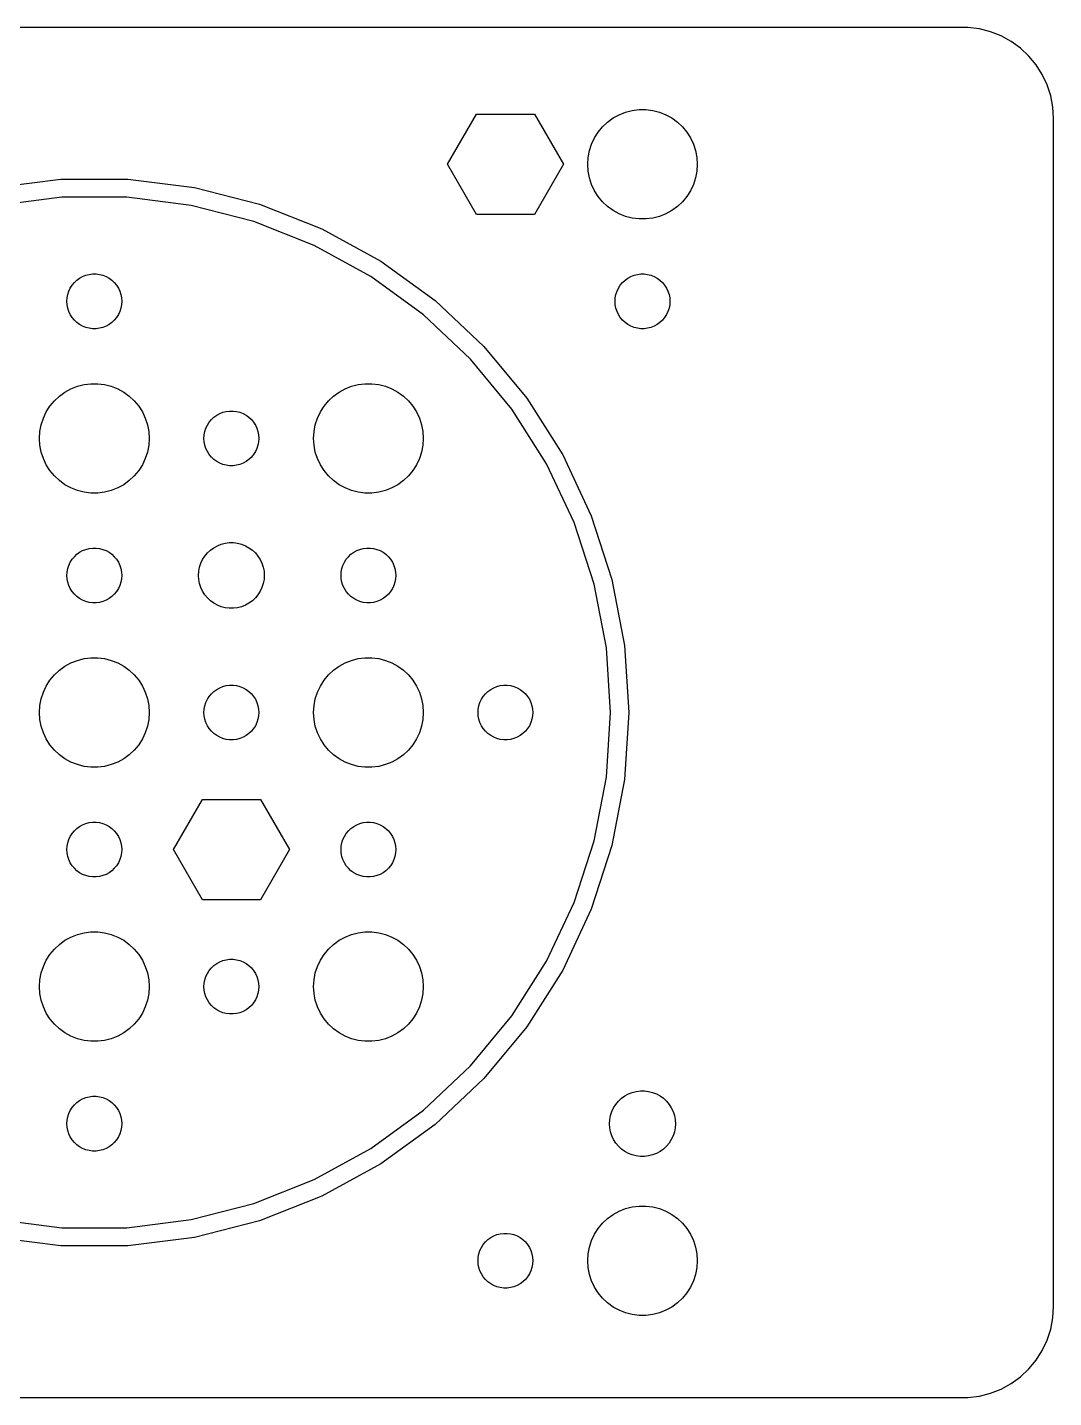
# Model space of a CAD drawing. Header units: metres. Extents: x -52 to 172, y 131 to 289.
# Drawn here: x -3.7 to 52.5, y 214.5 to 289.5 of the extents above; entities that cross this region are included whole.
import ezdxf

# ---------------------------------------------------------------- set-up
doc = ezdxf.new("R2010")
doc.units = ezdxf.units.M

msp = doc.modelspace()

# ---------------------------------------------------------------- linework, layer by layer
for p, q in [((47.8139, 289.49), (-47.8139, 289.49)), ((48.4369, 289.411), (47.8139, 289.49)), ((49.0451, 289.255), (48.4369, 289.411)), ((49.6289, 289.024), (49.0451, 289.255)), ((50.1791, 288.722), (49.6289, 289.024)), ((50.6871, 288.353), (50.1791, 288.722)), ((51.1448, 287.923), (50.6871, 288.353)), ((51.5451, 287.439), (51.1448, 287.923)), ((51.8815, 286.909), (51.5451, 287.439)), ((52.1489, 286.341), (51.8815, 286.909)), ((52.3429, 285.743), (52.1489, 286.341)), ((52.4606, 285.127), (52.3429, 285.743)), ((29.0729, 284.853), (29.4379, 284.947)), ((29.4379, 284.947), (29.8116, 284.994)), ((29.8116, 284.994), (30.1884, 284.994)), ((30.1884, 284.994), (30.5621, 284.947)), ((30.5621, 284.947), (30.927, 284.853)), ((52.5, 284.5), (52.4606, 285.127)), ((19.3265, 282), (20.9133, 284.748)), ((20.9133, 284.748), (24.0867, 284.748)), ((24.0867, 284.748), (25.6735, 282)), ((27.8131, 284.054), (28.0877, 284.312)), ((28.0877, 284.312), (28.3925, 284.533)), ((28.3925, 284.533), (28.7227, 284.714)), ((28.7227, 284.714), (29.0729, 284.853)), ((30.927, 284.853), (31.2773, 284.714)), ((31.2773, 284.714), (31.6075, 284.533)), ((31.6075, 284.533), (31.9123, 284.312)), ((31.9123, 284.312), (32.1869, 284.054)), ((52.5, 219.5), (52.5, 284.5)), ((27.2107, 283.104), (27.3711, 283.445)), ((27.3711, 283.445), (27.5729, 283.763)), ((27.5729, 283.763), (27.8131, 284.054)), ((32.1869, 284.054), (32.427, 283.763)), ((32.427, 283.763), (32.6289, 283.445)), ((32.6289, 283.445), (32.7893, 283.104)), ((27.0237, 282.376), (27.0942, 282.746)), ((27.0942, 282.746), (27.2107, 283.104)), ((32.7893, 283.104), (32.9057, 282.746)), ((32.9057, 282.746), (32.9763, 282.376)), ((20.9133, 279.252), (19.3265, 282)), ((25.6735, 282), (24.0867, 279.252)), ((27, 282), (27.0237, 282.376)), ((27.0237, 281.624), (27, 282)), ((32.9763, 282.376), (33, 282)), ((33, 282), (32.9763, 281.624)), ((-5.4809, 280.732), (-1.83661, 281.192)), ((-1.83661, 281.192), (1.83661, 281.192)), ((1.83661, 281.192), (5.4809, 280.732)), ((27.0942, 281.254), (27.0237, 281.624)), ((27.2107, 280.896), (27.0942, 281.254)), ((32.9057, 281.254), (32.7893, 280.896)), ((32.9763, 281.624), (32.9057, 281.254)), ((5.4809, 280.732), (9.03874, 279.818)), ((27.3711, 280.555), (27.2107, 280.896)), ((27.5729, 280.237), (27.3711, 280.555)), ((32.6289, 280.555), (32.427, 280.237)), ((32.7893, 280.896), (32.6289, 280.555)), ((-1.77382, 280.194), (-5.29352, 279.75)), ((1.77382, 280.194), (-1.77382, 280.194)), ((5.29352, 279.75), (1.77382, 280.194)), ((8.72972, 278.867), (5.29352, 279.75)), ((9.03874, 279.818), (12.454, 278.466)), ((27.8131, 279.946), (27.5729, 280.237)), ((28.0877, 279.688), (27.8131, 279.946)), ((28.3925, 279.467), (28.0877, 279.688)), ((31.9123, 279.688), (31.6075, 279.467)), ((32.1869, 279.946), (31.9123, 279.688)), ((32.427, 280.237), (32.1869, 279.946)), ((24.0867, 279.252), (20.9133, 279.252)), ((28.7227, 279.286), (28.3925, 279.467)), ((29.0729, 279.147), (28.7227, 279.286)), ((29.4379, 279.053), (29.0729, 279.147)), ((29.8116, 279.006), (29.4379, 279.053)), ((30.1884, 279.006), (29.8116, 279.006)), ((30.5621, 279.053), (30.1884, 279.006)), ((30.927, 279.147), (30.5621, 279.053)), ((31.2773, 279.286), (30.927, 279.147)), ((31.6075, 279.467), (31.2773, 279.286)), ((12.0283, 277.561), (8.72972, 278.867)), ((12.454, 278.466), (15.6729, 276.697)), ((15.1371, 275.852), (12.0283, 277.561)), ((15.6729, 276.697), (18.6446, 274.538)), ((-0.63866, 275.857), (-0.46352, 275.927)), ((-0.46352, 275.927), (-0.28107, 275.973)), ((-0.28107, 275.973), (-0.09418, 275.997)), ((-0.09418, 275.997), (0.09418, 275.997)), ((0.09418, 275.997), (0.28107, 275.973)), ((0.28107, 275.973), (0.46352, 275.927)), ((0.46352, 275.927), (0.63866, 275.857)), ((29.3613, 275.857), (29.5365, 275.927)), ((29.5365, 275.927), (29.7189, 275.973)), ((29.7189, 275.973), (29.9058, 275.997)), ((29.9058, 275.997), (30.0942, 275.997)), ((30.0942, 275.997), (30.2811, 275.973)), ((30.2811, 275.973), (30.4635, 275.927)), ((30.4635, 275.927), (30.6387, 275.857)), ((-1.39465, 275.052), (-1.31445, 275.223)), ((-1.31445, 275.223), (-1.21352, 275.382)), ((-1.21352, 275.382), (-1.09344, 275.527)), ((-1.09344, 275.527), (-0.95613, 275.656)), ((-0.95613, 275.656), (-0.80373, 275.766)), ((-0.80373, 275.766), (-0.63866, 275.857)), ((0.63866, 275.857), (0.80373, 275.766)), ((0.80373, 275.766), (0.95613, 275.656)), ((0.95613, 275.656), (1.09344, 275.527)), ((1.09344, 275.527), (1.21352, 275.382)), ((1.21352, 275.382), (1.31445, 275.223)), ((1.31445, 275.223), (1.39465, 275.052)), ((18.0072, 273.767), (15.1371, 275.852)), ((28.6053, 275.052), (28.6855, 275.223)), ((28.6855, 275.223), (28.7865, 275.382)), ((28.7865, 275.382), (28.9065, 275.527)), ((28.9065, 275.527), (29.0439, 275.656)), ((29.0439, 275.656), (29.1963, 275.766)), ((29.1963, 275.766), (29.3613, 275.857)), ((30.6387, 275.857), (30.8037, 275.766)), ((30.8037, 275.766), (30.9561, 275.656)), ((30.9561, 275.656), (31.0934, 275.527)), ((31.0934, 275.527), (31.2135, 275.382)), ((31.2135, 275.382), (31.3145, 275.223)), ((31.3145, 275.223), (31.3947, 275.052)), ((-1.5, 274.5), (-1.48816, 274.688)), ((-1.48816, 274.312), (-1.5, 274.5)), ((-1.48816, 274.688), (-1.45287, 274.873)), ((-1.45287, 274.873), (-1.39465, 275.052)), ((1.39465, 275.052), (1.45287, 274.873)), ((1.45287, 274.873), (1.48816, 274.688)), ((1.48816, 274.688), (1.5, 274.5)), ((1.5, 274.5), (1.48816, 274.312)), ((18.6446, 274.538), (21.3223, 272.023)), ((28.5, 274.5), (28.5118, 274.688)), ((28.5118, 274.312), (28.5, 274.5)), ((28.5118, 274.688), (28.5471, 274.873)), ((28.5471, 274.873), (28.6053, 275.052)), ((31.3947, 275.052), (31.4529, 274.873)), ((31.4529, 274.873), (31.4882, 274.688)), ((31.4882, 274.688), (31.5, 274.5)), ((31.5, 274.5), (31.4882, 274.312)), ((-1.45287, 274.127), (-1.48816, 274.312)), ((-1.39465, 273.948), (-1.45287, 274.127)), ((-1.31445, 273.777), (-1.39465, 273.948)), ((-1.21352, 273.618), (-1.31445, 273.777)), ((1.31445, 273.777), (1.21352, 273.618)), ((1.39465, 273.948), (1.31445, 273.777)), ((1.45287, 274.127), (1.39465, 273.948)), ((1.48816, 274.312), (1.45287, 274.127)), ((20.5934, 271.338), (18.0072, 273.767)), ((28.5471, 274.127), (28.5118, 274.312)), ((28.6053, 273.948), (28.5471, 274.127)), ((28.6855, 273.777), (28.6053, 273.948)), ((28.7865, 273.618), (28.6855, 273.777)), ((31.3145, 273.777), (31.2135, 273.618)), ((31.3947, 273.948), (31.3145, 273.777)), ((31.4529, 274.127), (31.3947, 273.948)), ((31.4882, 274.312), (31.4529, 274.127)), ((-1.09344, 273.473), (-1.21352, 273.618)), ((-0.95613, 273.344), (-1.09344, 273.473)), ((-0.80373, 273.234), (-0.95613, 273.344)), ((-0.63866, 273.143), (-0.80373, 273.234)), ((-0.46352, 273.073), (-0.63866, 273.143)), ((-0.28107, 273.027), (-0.46352, 273.073)), ((-0.09418, 273.003), (-0.28107, 273.027)), ((0.09418, 273.003), (-0.09418, 273.003)), ((0.28107, 273.027), (0.09418, 273.003)), ((0.46352, 273.073), (0.28107, 273.027)), ((0.63866, 273.143), (0.46352, 273.073)), ((0.80373, 273.234), (0.63866, 273.143)), ((0.95613, 273.344), (0.80373, 273.234)), ((1.09344, 273.473), (0.95613, 273.344)), ((1.21352, 273.618), (1.09344, 273.473)), ((28.9065, 273.473), (28.7865, 273.618)), ((29.0439, 273.344), (28.9065, 273.473)), ((29.1963, 273.234), (29.0439, 273.344)), ((29.3613, 273.143), (29.1963, 273.234)), ((29.5365, 273.073), (29.3613, 273.143)), ((29.7189, 273.027), (29.5365, 273.073)), ((29.9058, 273.003), (29.7189, 273.027)), ((30.0942, 273.003), (29.9058, 273.003)), ((30.2811, 273.027), (30.0942, 273.003)), ((30.4635, 273.073), (30.2811, 273.027)), ((30.6387, 273.143), (30.4635, 273.073)), ((30.8037, 273.234), (30.6387, 273.143)), ((30.9561, 273.344), (30.8037, 273.234)), ((31.0934, 273.473), (30.9561, 273.344)), ((31.2135, 273.618), (31.0934, 273.473)), ((21.3223, 272.023), (23.6637, 269.193)), ((22.8547, 268.605), (20.5934, 271.338)), ((-0.92705, 269.853), (-0.56213, 269.947)), ((-0.56213, 269.947), (-0.18837, 269.994)), ((-0.18837, 269.994), (0.18837, 269.994)), ((0.18837, 269.994), (0.56213, 269.947)), ((0.56213, 269.947), (0.92705, 269.853)), ((14.0729, 269.853), (14.4379, 269.947)), ((14.4379, 269.947), (14.8116, 269.994)), ((14.8116, 269.994), (15.1884, 269.994)), ((15.1884, 269.994), (15.5621, 269.947)), ((15.5621, 269.947), (15.927, 269.853)), ((-2.1869, 269.054), (-1.91226, 269.312)), ((-1.91226, 269.312), (-1.60747, 269.533)), ((-1.60747, 269.533), (-1.27733, 269.714)), ((-1.27733, 269.714), (-0.92705, 269.853)), ((0.92705, 269.853), (1.27733, 269.714)), ((1.27733, 269.714), (1.60747, 269.533)), ((1.60747, 269.533), (1.91226, 269.312)), ((1.91226, 269.312), (2.1869, 269.054)), ((12.8131, 269.054), (13.0877, 269.312)), ((13.0877, 269.312), (13.3925, 269.533)), ((13.3925, 269.533), (13.7227, 269.714)), ((13.7227, 269.714), (14.0729, 269.853)), ((15.927, 269.853), (16.2773, 269.714)), ((16.2773, 269.714), (16.6075, 269.533)), ((16.6075, 269.533), (16.9123, 269.312)), ((16.9123, 269.312), (17.1869, 269.054)), ((23.6637, 269.193), (25.632, 266.091)), ((-2.78932, 268.104), (-2.62891, 268.445)), ((-2.62891, 268.445), (-2.42705, 268.763)), ((-2.42705, 268.763), (-2.1869, 269.054)), ((2.1869, 269.054), (2.42705, 268.763)), ((2.42705, 268.763), (2.62891, 268.445)), ((2.62891, 268.445), (2.78932, 268.104)), ((7.03647, 268.427), (7.21892, 268.473)), ((7.21892, 268.473), (7.40581, 268.497)), ((7.40581, 268.497), (7.59418, 268.497)), ((7.59418, 268.497), (7.78107, 268.473)), ((7.78107, 268.473), (7.96352, 268.427)), ((12.2107, 268.104), (12.3711, 268.445)), ((12.3711, 268.445), (12.5729, 268.763)), ((12.5729, 268.763), (12.8131, 269.054)), ((17.1869, 269.054), (17.427, 268.763)), ((17.427, 268.763), (17.6289, 268.445)), ((17.6289, 268.445), (17.7893, 268.104)), ((24.7557, 265.61), (22.8547, 268.605)), ((-2.97633, 267.376), (-2.90575, 267.746)), ((-2.90575, 267.746), (-2.78932, 268.104)), ((2.78932, 268.104), (2.90575, 267.746)), ((2.90575, 267.746), (2.97633, 267.376)), ((6.10533, 267.552), (6.18553, 267.723)), ((6.18553, 267.723), (6.28647, 267.882)), ((6.28647, 267.882), (6.40654, 268.027)), ((6.40654, 268.027), (6.54385, 268.156)), ((6.54385, 268.156), (6.69626, 268.266)), ((6.69626, 268.266), (6.86133, 268.357)), ((6.86133, 268.357), (7.03647, 268.427)), ((7.96352, 268.427), (8.13866, 268.357)), ((8.13866, 268.357), (8.30373, 268.266)), ((8.30373, 268.266), (8.45613, 268.156)), ((8.45613, 268.156), (8.59344, 268.027)), ((8.59344, 268.027), (8.71352, 267.882)), ((8.71352, 267.882), (8.81445, 267.723)), ((8.81445, 267.723), (8.89465, 267.552)), ((12.0237, 267.376), (12.0942, 267.746)), ((12.0942, 267.746), (12.2107, 268.104)), ((17.7893, 268.104), (17.9057, 267.746)), ((17.9057, 267.746), (17.9763, 267.376)), ((-3, 267), (-2.97633, 267.376)), ((-2.97633, 266.624), (-3, 267)), ((2.97633, 267.376), (3, 267)), ((3, 267), (2.97633, 266.624)), ((6, 267), (6.01183, 267.188)), ((6.01183, 266.812), (6, 267)), ((6.01183, 267.188), (6.04712, 267.373)), ((6.04712, 267.373), (6.10533, 267.552)), ((8.89465, 267.552), (8.95287, 267.373)), ((8.95287, 267.373), (8.98816, 267.188)), ((8.98816, 267.188), (9, 267)), ((9, 267), (8.98816, 266.812)), ((12, 267), (12.0237, 267.376)), ((12.0237, 266.624), (12, 267)), ((17.9763, 267.376), (18, 267)), ((18, 267), (17.9763, 266.624)), ((-2.90575, 266.254), (-2.97633, 266.624)), ((-2.78932, 265.896), (-2.90575, 266.254)), ((2.90575, 266.254), (2.78932, 265.896)), ((2.97633, 266.624), (2.90575, 266.254)), ((6.04712, 266.627), (6.01183, 266.812)), ((6.10533, 266.448), (6.04712, 266.627)), ((6.18553, 266.277), (6.10533, 266.448)), ((6.28647, 266.118), (6.18553, 266.277)), ((8.81445, 266.277), (8.71352, 266.118)), ((8.89465, 266.448), (8.81445, 266.277)), ((8.95287, 266.627), (8.89465, 266.448)), ((8.98816, 266.812), (8.95287, 266.627)), ((12.0942, 266.254), (12.0237, 266.624)), ((12.2107, 265.896), (12.0942, 266.254)), ((17.9057, 266.254), (17.7893, 265.896)), ((17.9763, 266.624), (17.9057, 266.254)), ((-2.62891, 265.555), (-2.78932, 265.896)), ((-2.42705, 265.237), (-2.62891, 265.555)), ((2.62891, 265.555), (2.42705, 265.237)), ((2.78932, 265.896), (2.62891, 265.555)), ((6.40654, 265.973), (6.28647, 266.118)), ((6.54385, 265.844), (6.40654, 265.973)), ((6.69626, 265.734), (6.54385, 265.844)), ((6.86133, 265.643), (6.69626, 265.734)), ((7.03647, 265.573), (6.86133, 265.643)), ((7.21892, 265.527), (7.03647, 265.573)), ((7.40581, 265.503), (7.21892, 265.527)), ((7.59418, 265.503), (7.40581, 265.503)), ((7.78107, 265.527), (7.59418, 265.503)), ((7.96352, 265.573), (7.78107, 265.527)), ((8.13866, 265.643), (7.96352, 265.573)), ((8.30373, 265.734), (8.13866, 265.643)), ((8.45613, 265.844), (8.30373, 265.734)), ((8.59344, 265.973), (8.45613, 265.844)), ((8.71352, 266.118), (8.59344, 265.973)), ((12.3711, 265.555), (12.2107, 265.896)), ((12.5729, 265.237), (12.3711, 265.555)), ((17.6289, 265.555), (17.427, 265.237)), ((17.7893, 265.896), (17.6289, 265.555)), ((26.2662, 262.4), (24.7557, 265.61)), ((25.632, 266.091), (27.196, 262.768)), ((-2.1869, 264.946), (-2.42705, 265.237)), ((-1.91226, 264.688), (-2.1869, 264.946)), ((-1.60747, 264.467), (-1.91226, 264.688)), ((1.91226, 264.688), (1.60747, 264.467)), ((2.1869, 264.946), (1.91226, 264.688)), ((2.42705, 265.237), (2.1869, 264.946)), ((12.8131, 264.946), (12.5729, 265.237)), ((13.0877, 264.688), (12.8131, 264.946)), ((13.3925, 264.467), (13.0877, 264.688)), ((16.9123, 264.688), (16.6075, 264.467)), ((17.1869, 264.946), (16.9123, 264.688)), ((17.427, 265.237), (17.1869, 264.946)), ((-1.27733, 264.286), (-1.60747, 264.467)), ((-0.92705, 264.147), (-1.27733, 264.286)), ((-0.56213, 264.053), (-0.92705, 264.147)), ((-0.18837, 264.006), (-0.56213, 264.053)), ((0.18837, 264.006), (-0.18837, 264.006)), ((0.56213, 264.053), (0.18837, 264.006)), ((0.92705, 264.147), (0.56213, 264.053)), ((1.27733, 264.286), (0.92705, 264.147)), ((1.60747, 264.467), (1.27733, 264.286)), ((13.7227, 264.286), (13.3925, 264.467)), ((14.0729, 264.147), (13.7227, 264.286)), ((14.4379, 264.053), (14.0729, 264.147)), ((14.8116, 264.006), (14.4379, 264.053)), ((15.1884, 264.006), (14.8116, 264.006)), ((15.5621, 264.053), (15.1884, 264.006)), ((15.927, 264.147), (15.5621, 264.053)), ((16.2773, 264.286), (15.927, 264.147)), ((16.6075, 264.467), (16.2773, 264.286)), ((27.196, 262.768), (28.3311, 259.274)), ((27.3625, 259.025), (26.2662, 262.4)), ((-0.46352, 260.927), (-0.28107, 260.973)), ((-0.28107, 260.973), (-0.09418, 260.997)), ((-0.09418, 260.997), (0.09418, 260.997)), ((0.09418, 260.997), (0.28107, 260.973)), ((0.28107, 260.973), (0.46352, 260.927)), ((6.35263, 260.887), (6.53551, 261.02)), ((6.53551, 261.02), (6.7336, 261.129)), ((6.7336, 261.129), (6.94376, 261.212)), ((6.94376, 261.212), (7.1627, 261.268)), ((7.1627, 261.268), (7.38696, 261.296)), ((7.38696, 261.296), (7.61302, 261.296)), ((7.61302, 261.296), (7.83728, 261.268)), ((7.83728, 261.268), (8.05623, 261.212)), ((8.05623, 261.212), (8.26639, 261.129)), ((8.26639, 261.129), (8.46448, 261.02)), ((8.46448, 261.02), (8.64735, 260.887)), ((14.5365, 260.927), (14.7189, 260.973)), ((14.7189, 260.973), (14.9058, 260.997)), ((14.9058, 260.997), (15.0942, 260.997)), ((15.0942, 260.997), (15.2811, 260.973)), ((15.2811, 260.973), (15.4635, 260.927)), ((-1.39465, 260.052), (-1.31445, 260.223)), ((-1.31445, 260.223), (-1.21352, 260.382)), ((-1.21352, 260.382), (-1.09344, 260.527)), ((-1.09344, 260.527), (-0.95613, 260.656)), ((-0.95613, 260.656), (-0.80373, 260.766)), ((-0.80373, 260.766), (-0.63866, 260.857)), ((-0.63866, 260.857), (-0.46352, 260.927)), ((0.46352, 260.927), (0.63866, 260.857)), ((0.63866, 260.857), (0.80373, 260.766)), ((0.80373, 260.766), (0.95613, 260.656)), ((0.95613, 260.656), (1.09344, 260.527)), ((1.09344, 260.527), (1.21352, 260.382)), ((1.21352, 260.382), (1.31445, 260.223)), ((1.31445, 260.223), (1.39465, 260.052)), ((5.8264, 260.163), (5.92264, 260.367)), ((5.92264, 260.367), (6.04376, 260.558)), ((6.04376, 260.558), (6.18785, 260.732)), ((6.18785, 260.732), (6.35263, 260.887)), ((8.64735, 260.887), (8.81213, 260.732)), ((8.81213, 260.732), (8.95622, 260.558)), ((8.95622, 260.558), (9.07735, 260.367)), ((9.07735, 260.367), (9.17358, 260.163)), ((13.6053, 260.052), (13.6855, 260.223)), ((13.6855, 260.223), (13.7865, 260.382)), ((13.7865, 260.382), (13.9065, 260.527)), ((13.9065, 260.527), (14.0439, 260.656)), ((14.0439, 260.656), (14.1963, 260.766)), ((14.1963, 260.766), (14.3613, 260.857)), ((14.3613, 260.857), (14.5365, 260.927)), ((15.4635, 260.927), (15.6387, 260.857)), ((15.6387, 260.857), (15.8037, 260.766)), ((15.8037, 260.766), (15.9561, 260.656)), ((15.9561, 260.656), (16.0934, 260.527)), ((16.0934, 260.527), (16.2135, 260.382)), ((16.2135, 260.382), (16.3145, 260.223)), ((16.3145, 260.223), (16.3947, 260.052)), ((-1.5, 259.5), (-1.48816, 259.688)), ((-1.48816, 259.312), (-1.5, 259.5)), ((-1.48816, 259.688), (-1.45287, 259.873)), ((-1.45287, 259.873), (-1.39465, 260.052)), ((1.39465, 260.052), (1.45287, 259.873)), ((1.45287, 259.873), (1.48816, 259.688)), ((1.48816, 259.688), (1.5, 259.5)), ((1.5, 259.5), (1.48816, 259.312)), ((5.7, 259.5), (5.71419, 259.726)), ((5.71419, 259.274), (5.7, 259.5)), ((5.71419, 259.726), (5.75655, 259.948)), ((5.75655, 259.948), (5.8264, 260.163)), ((9.17358, 260.163), (9.24344, 259.948)), ((9.24344, 259.948), (9.2858, 259.726)), ((9.2858, 259.726), (9.29999, 259.5)), ((9.29999, 259.5), (9.2858, 259.274)), ((13.5, 259.5), (13.5118, 259.688)), ((13.5118, 259.312), (13.5, 259.5)), ((13.5118, 259.688), (13.5471, 259.873)), ((13.5471, 259.873), (13.6053, 260.052)), ((16.3947, 260.052), (16.4529, 259.873)), ((16.4529, 259.873), (16.4882, 259.688)), ((16.4882, 259.688), (16.5, 259.5)), ((16.5, 259.5), (16.4882, 259.312)), ((-1.45287, 259.127), (-1.48816, 259.312)), ((-1.39465, 258.948), (-1.45287, 259.127)), ((-1.31445, 258.777), (-1.39465, 258.948)), ((-1.21352, 258.618), (-1.31445, 258.777)), ((1.31445, 258.777), (1.21352, 258.618)), ((1.39465, 258.948), (1.31445, 258.777)), ((1.45287, 259.127), (1.39465, 258.948)), ((1.48816, 259.312), (1.45287, 259.127)), ((5.75655, 259.052), (5.71419, 259.274)), ((5.8264, 258.837), (5.75655, 259.052)), ((5.92264, 258.633), (5.8264, 258.837)), ((9.17358, 258.837), (9.07735, 258.633)), ((9.24344, 259.052), (9.17358, 258.837)), ((9.2858, 259.274), (9.24344, 259.052)), ((13.5471, 259.127), (13.5118, 259.312)), ((13.6053, 258.948), (13.5471, 259.127)), ((13.6855, 258.777), (13.6053, 258.948)), ((13.7865, 258.618), (13.6855, 258.777)), ((16.3145, 258.777), (16.2135, 258.618)), ((16.3947, 258.948), (16.3145, 258.777)), ((16.4529, 259.127), (16.3947, 258.948)), ((16.4882, 259.312), (16.4529, 259.127)), ((28.0272, 255.541), (27.3625, 259.025)), ((28.3311, 259.274), (29.0193, 255.666)), ((-1.09344, 258.473), (-1.21352, 258.618)), ((-0.95613, 258.344), (-1.09344, 258.473)), ((-0.80373, 258.234), (-0.95613, 258.344)), ((-0.63866, 258.143), (-0.80373, 258.234)), ((-0.46352, 258.073), (-0.63866, 258.143)), ((-0.28107, 258.027), (-0.46352, 258.073)), ((-0.09418, 258.003), (-0.28107, 258.027)), ((0.09418, 258.003), (-0.09418, 258.003)), ((0.28107, 258.027), (0.09418, 258.003)), ((0.46352, 258.073), (0.28107, 258.027)), ((0.63866, 258.143), (0.46352, 258.073)), ((0.80373, 258.234), (0.63866, 258.143)), ((0.95613, 258.344), (0.80373, 258.234)), ((1.09344, 258.473), (0.95613, 258.344)), ((1.21352, 258.618), (1.09344, 258.473)), ((6.04376, 258.442), (5.92264, 258.633)), ((6.18785, 258.268), (6.04376, 258.442)), ((6.35263, 258.113), (6.18785, 258.268)), ((6.53551, 257.98), (6.35263, 258.113)), ((6.7336, 257.871), (6.53551, 257.98)), ((8.46448, 257.98), (8.26639, 257.871)), ((8.64735, 258.113), (8.46448, 257.98)), ((8.81213, 258.268), (8.64735, 258.113)), ((8.95622, 258.442), (8.81213, 258.268)), ((9.07735, 258.633), (8.95622, 258.442)), ((13.9065, 258.473), (13.7865, 258.618)), ((14.0439, 258.344), (13.9065, 258.473)), ((14.1963, 258.234), (14.0439, 258.344)), ((14.3613, 258.143), (14.1963, 258.234)), ((14.5365, 258.073), (14.3613, 258.143)), ((14.7189, 258.027), (14.5365, 258.073)), ((14.9058, 258.003), (14.7189, 258.027)), ((15.0942, 258.003), (14.9058, 258.003)), ((15.2811, 258.027), (15.0942, 258.003)), ((15.4635, 258.073), (15.2811, 258.027)), ((15.6387, 258.143), (15.4635, 258.073)), ((15.8037, 258.234), (15.6387, 258.143)), ((15.9561, 258.344), (15.8037, 258.234)), ((16.0934, 258.473), (15.9561, 258.344)), ((16.2135, 258.618), (16.0934, 258.473)), ((6.94376, 257.788), (6.7336, 257.871)), ((7.1627, 257.732), (6.94376, 257.788)), ((7.38696, 257.704), (7.1627, 257.732)), ((7.61302, 257.704), (7.38696, 257.704)), ((7.83728, 257.732), (7.61302, 257.704)), ((8.05623, 257.788), (7.83728, 257.732)), ((8.26639, 257.871), (8.05623, 257.788)), ((-0.92705, 254.853), (-0.56213, 254.947)), ((-0.56213, 254.947), (-0.18837, 254.994)), ((-0.18837, 254.994), (0.18837, 254.994)), ((0.18837, 254.994), (0.56213, 254.947)), ((0.56213, 254.947), (0.92705, 254.853)), ((14.0729, 254.853), (14.4379, 254.947)), ((14.4379, 254.947), (14.8116, 254.994)), ((14.8116, 254.994), (15.1884, 254.994)), ((15.1884, 254.994), (15.5621, 254.947)), ((15.5621, 254.947), (15.927, 254.853)), ((28.25, 252), (28.0272, 255.541)), ((29.0193, 255.666), (29.25, 252)), ((-2.1869, 254.054), (-1.91226, 254.312)), ((-1.91226, 254.312), (-1.60747, 254.533)), ((-1.60747, 254.533), (-1.27733, 254.714)), ((-1.27733, 254.714), (-0.92705, 254.853)), ((0.92705, 254.853), (1.27733, 254.714)), ((1.27733, 254.714), (1.60747, 254.533)), ((1.60747, 254.533), (1.91226, 254.312)), ((1.91226, 254.312), (2.1869, 254.054)), ((12.8131, 254.054), (13.0877, 254.312)), ((13.0877, 254.312), (13.3925, 254.533)), ((13.3925, 254.533), (13.7227, 254.714)), ((13.7227, 254.714), (14.0729, 254.853)), ((15.927, 254.853), (16.2773, 254.714)), ((16.2773, 254.714), (16.6075, 254.533)), ((16.6075, 254.533), (16.9123, 254.312)), ((16.9123, 254.312), (17.1869, 254.054)), ((-2.78932, 253.104), (-2.62891, 253.445)), ((-2.62891, 253.445), (-2.42705, 253.763)), ((-2.42705, 253.763), (-2.1869, 254.054)), ((2.1869, 254.054), (2.42705, 253.763)), ((2.42705, 253.763), (2.62891, 253.445)), ((2.62891, 253.445), (2.78932, 253.104)), ((7.03647, 253.427), (7.21892, 253.473)), ((7.21892, 253.473), (7.40581, 253.497)), ((7.40581, 253.497), (7.59418, 253.497)), ((7.59418, 253.497), (7.78107, 253.473)), ((7.78107, 253.473), (7.96352, 253.427)), ((12.2107, 253.104), (12.3711, 253.445)), ((12.3711, 253.445), (12.5729, 253.763)), ((12.5729, 253.763), (12.8131, 254.054)), ((17.1869, 254.054), (17.427, 253.763)), ((17.427, 253.763), (17.6289, 253.445)), ((17.6289, 253.445), (17.7893, 253.104)), ((22.0365, 253.427), (22.2189, 253.473)), ((22.2189, 253.473), (22.4058, 253.497)), ((22.4058, 253.497), (22.5942, 253.497)), ((22.5942, 253.497), (22.7811, 253.473)), ((22.7811, 253.473), (22.9635, 253.427)), ((-2.97633, 252.376), (-2.90575, 252.746)), ((-2.90575, 252.746), (-2.78932, 253.104)), ((2.78932, 253.104), (2.90575, 252.746)), ((2.90575, 252.746), (2.97633, 252.376)), ((6.10533, 252.552), (6.18553, 252.723)), ((6.18553, 252.723), (6.28647, 252.882)), ((6.28647, 252.882), (6.40654, 253.027)), ((6.40654, 253.027), (6.54385, 253.156)), ((6.54385, 253.156), (6.69626, 253.266)), ((6.69626, 253.266), (6.86133, 253.357)), ((6.86133, 253.357), (7.03647, 253.427)), ((7.96352, 253.427), (8.13866, 253.357)), ((8.13866, 253.357), (8.30373, 253.266)), ((8.30373, 253.266), (8.45613, 253.156)), ((8.45613, 253.156), (8.59344, 253.027)), ((8.59344, 253.027), (8.71352, 252.882)), ((8.71352, 252.882), (8.81445, 252.723)), ((8.81445, 252.723), (8.89465, 252.552)), ((12.0237, 252.376), (12.0942, 252.746)), ((12.0942, 252.746), (12.2107, 253.104)), ((17.7893, 253.104), (17.9057, 252.746)), ((17.9057, 252.746), (17.9763, 252.376)), ((21.1053, 252.552), (21.1855, 252.723)), ((21.1855, 252.723), (21.2865, 252.882)), ((21.2865, 252.882), (21.4065, 253.027)), ((21.4065, 253.027), (21.5439, 253.156)), ((21.5439, 253.156), (21.6963, 253.266)), ((21.6963, 253.266), (21.8613, 253.357)), ((21.8613, 253.357), (22.0365, 253.427)), ((22.9635, 253.427), (23.1387, 253.357)), ((23.1387, 253.357), (23.3037, 253.266)), ((23.3037, 253.266), (23.4561, 253.156)), ((23.4561, 253.156), (23.5934, 253.027)), ((23.5934, 253.027), (23.7135, 252.882)), ((23.7135, 252.882), (23.8145, 252.723)), ((23.8145, 252.723), (23.8947, 252.552)), ((-3, 252), (-2.97633, 252.376)), ((-2.97633, 251.624), (-3, 252)), ((2.97633, 252.376), (3, 252)), ((3, 252), (2.97633, 251.624)), ((6, 252), (6.01183, 252.188)), ((6.01183, 251.812), (6, 252)), ((6.01183, 252.188), (6.04712, 252.373)), ((6.04712, 252.373), (6.10533, 252.552)), ((8.89465, 252.552), (8.95287, 252.373)), ((8.95287, 252.373), (8.98816, 252.188)), ((8.98816, 252.188), (9, 252)), ((9, 252), (8.98816, 251.812)), ((12, 252), (12.0237, 252.376)), ((12.0237, 251.624), (12, 252)), ((17.9763, 252.376), (18, 252)), ((18, 252), (17.9763, 251.624)), ((21, 252), (21.0118, 252.188)), ((21.0118, 251.812), (21, 252)), ((21.0118, 252.188), (21.0471, 252.373)), ((21.0471, 252.373), (21.1053, 252.552)), ((23.8947, 252.552), (23.9529, 252.373)), ((23.9529, 252.373), (23.9882, 252.188)), ((23.9882, 252.188), (24, 252)), ((24, 252), (23.9882, 251.812)), ((28.0272, 248.459), (28.25, 252)), ((29.25, 252), (29.0193, 248.334)), ((-2.90575, 251.254), (-2.97633, 251.624)), ((-2.78932, 250.896), (-2.90575, 251.254)), ((2.90575, 251.254), (2.78932, 250.896)), ((2.97633, 251.624), (2.90575, 251.254)), ((6.04712, 251.627), (6.01183, 251.812)), ((6.10533, 251.448), (6.04712, 251.627)), ((6.18553, 251.277), (6.10533, 251.448)), ((6.28647, 251.118), (6.18553, 251.277)), ((8.81445, 251.277), (8.71352, 251.118)), ((8.89465, 251.448), (8.81445, 251.277)), ((8.95287, 251.627), (8.89465, 251.448)), ((8.98816, 251.812), (8.95287, 251.627)), ((12.0942, 251.254), (12.0237, 251.624)), ((12.2107, 250.896), (12.0942, 251.254)), ((17.9057, 251.254), (17.7893, 250.896)), ((17.9763, 251.624), (17.9057, 251.254)), ((21.0471, 251.627), (21.0118, 251.812)), ((21.1053, 251.448), (21.0471, 251.627)), ((21.1855, 251.277), (21.1053, 251.448)), ((21.2865, 251.118), (21.1855, 251.277)), ((23.8145, 251.277), (23.7135, 251.118)), ((23.8947, 251.448), (23.8145, 251.277)), ((23.9529, 251.627), (23.8947, 251.448)), ((23.9882, 251.812), (23.9529, 251.627)), ((-2.62891, 250.555), (-2.78932, 250.896)), ((-2.42705, 250.237), (-2.62891, 250.555)), ((2.62891, 250.555), (2.42705, 250.237)), ((2.78932, 250.896), (2.62891, 250.555)), ((6.40654, 250.973), (6.28647, 251.118)), ((6.54385, 250.844), (6.40654, 250.973)), ((6.69626, 250.734), (6.54385, 250.844)), ((6.86133, 250.643), (6.69626, 250.734)), ((7.03647, 250.573), (6.86133, 250.643)), ((7.21892, 250.527), (7.03647, 250.573)), ((7.40581, 250.503), (7.21892, 250.527)), ((7.59418, 250.503), (7.40581, 250.503)), ((7.78107, 250.527), (7.59418, 250.503)), ((7.96352, 250.573), (7.78107, 250.527)), ((8.13866, 250.643), (7.96352, 250.573)), ((8.30373, 250.734), (8.13866, 250.643)), ((8.45613, 250.844), (8.30373, 250.734)), ((8.59344, 250.973), (8.45613, 250.844)), ((8.71352, 251.118), (8.59344, 250.973)), ((12.3711, 250.555), (12.2107, 250.896)), ((12.5729, 250.237), (12.3711, 250.555)), ((17.6289, 250.555), (17.427, 250.237)), ((17.7893, 250.896), (17.6289, 250.555)), ((21.4065, 250.973), (21.2865, 251.118)), ((21.5439, 250.844), (21.4065, 250.973)), ((21.6963, 250.734), (21.5439, 250.844)), ((21.8613, 250.643), (21.6963, 250.734)), ((22.0365, 250.573), (21.8613, 250.643)), ((22.2189, 250.527), (22.0365, 250.573)), ((22.4058, 250.503), (22.2189, 250.527)), ((22.5942, 250.503), (22.4058, 250.503)), ((22.7811, 250.527), (22.5942, 250.503)), ((22.9635, 250.573), (22.7811, 250.527)), ((23.1387, 250.643), (22.9635, 250.573)), ((23.3037, 250.734), (23.1387, 250.643)), ((23.4561, 250.844), (23.3037, 250.734)), ((23.5934, 250.973), (23.4561, 250.844)), ((23.7135, 251.118), (23.5934, 250.973)), ((-2.1869, 249.946), (-2.42705, 250.237)), ((-1.91226, 249.688), (-2.1869, 249.946)), ((-1.60747, 249.467), (-1.91226, 249.688)), ((1.91226, 249.688), (1.60747, 249.467)), ((2.1869, 249.946), (1.91226, 249.688)), ((2.42705, 250.237), (2.1869, 249.946)), ((12.8131, 249.946), (12.5729, 250.237)), ((13.0877, 249.688), (12.8131, 249.946)), ((13.3925, 249.467), (13.0877, 249.688)), ((16.9123, 249.688), (16.6075, 249.467)), ((17.1869, 249.946), (16.9123, 249.688)), ((17.427, 250.237), (17.1869, 249.946)), ((-1.27733, 249.286), (-1.60747, 249.467)), ((-0.92705, 249.147), (-1.27733, 249.286)), ((-0.56213, 249.053), (-0.92705, 249.147)), ((-0.18837, 249.006), (-0.56213, 249.053)), ((0.18837, 249.006), (-0.18837, 249.006)), ((0.56213, 249.053), (0.18837, 249.006)), ((0.92705, 249.147), (0.56213, 249.053)), ((1.27733, 249.286), (0.92705, 249.147)), ((1.60747, 249.467), (1.27733, 249.286)), ((13.7227, 249.286), (13.3925, 249.467)), ((14.0729, 249.147), (13.7227, 249.286)), ((14.4379, 249.053), (14.0729, 249.147)), ((14.8116, 249.006), (14.4379, 249.053)), ((15.1884, 249.006), (14.8116, 249.006)), ((15.5621, 249.053), (15.1884, 249.006)), ((15.927, 249.147), (15.5621, 249.053)), ((16.2773, 249.286), (15.927, 249.147)), ((16.6075, 249.467), (16.2773, 249.286)), ((27.3625, 244.975), (28.0272, 248.459)), ((29.0193, 248.334), (28.3311, 244.726)), ((4.32651, 244.5), (5.91325, 247.248)), ((5.91325, 247.248), (9.08675, 247.248)), ((9.08675, 247.248), (10.6735, 244.5)), ((-0.46352, 245.927), (-0.28107, 245.973)), ((-0.28107, 245.973), (-0.09418, 245.997)), ((-0.09418, 245.997), (0.09418, 245.997)), ((0.09418, 245.997), (0.28107, 245.973)), ((0.28107, 245.973), (0.46352, 245.927)), ((14.5365, 245.927), (14.7189, 245.973)), ((14.7189, 245.973), (14.9058, 245.997)), ((14.9058, 245.997), (15.0942, 245.997)), ((15.0942, 245.997), (15.2811, 245.973)), ((15.2811, 245.973), (15.4635, 245.927)), ((-1.39465, 245.052), (-1.31445, 245.223)), ((-1.31445, 245.223), (-1.21352, 245.382)), ((-1.21352, 245.382), (-1.09344, 245.527)), ((-1.09344, 245.527), (-0.95613, 245.656)), ((-0.95613, 245.656), (-0.80373, 245.766)), ((-0.80373, 245.766), (-0.63866, 245.857)), ((-0.63866, 245.857), (-0.46352, 245.927)), ((0.46352, 245.927), (0.63866, 245.857)), ((0.63866, 245.857), (0.80373, 245.766)), ((0.80373, 245.766), (0.95613, 245.656)), ((0.95613, 245.656), (1.09344, 245.527)), ((1.09344, 245.527), (1.21352, 245.382)), ((1.21352, 245.382), (1.31445, 245.223)), ((1.31445, 245.223), (1.39465, 245.052)), ((13.6053, 245.052), (13.6855, 245.223)), ((13.6855, 245.223), (13.7865, 245.382)), ((13.7865, 245.382), (13.9065, 245.527)), ((13.9065, 245.527), (14.0439, 245.656)), ((14.0439, 245.656), (14.1963, 245.766)), ((14.1963, 245.766), (14.3613, 245.857)), ((14.3613, 245.857), (14.5365, 245.927)), ((15.4635, 245.927), (15.6387, 245.857)), ((15.6387, 245.857), (15.8037, 245.766)), ((15.8037, 245.766), (15.9561, 245.656)), ((15.9561, 245.656), (16.0934, 245.527)), ((16.0934, 245.527), (16.2135, 245.382)), ((16.2135, 245.382), (16.3145, 245.223)), ((16.3145, 245.223), (16.3947, 245.052)), ((-1.5, 244.5), (-1.48816, 244.688)), ((-1.48816, 244.312), (-1.5, 244.5)), ((-1.48816, 244.688), (-1.45287, 244.873)), ((-1.45287, 244.873), (-1.39465, 245.052)), ((1.39465, 245.052), (1.45287, 244.873)), ((1.45287, 244.873), (1.48816, 244.688)), ((1.48816, 244.688), (1.5, 244.5)), ((1.5, 244.5), (1.48816, 244.312)), ((5.91325, 241.752), (4.32651, 244.5)), ((10.6735, 244.5), (9.08675, 241.752)), ((13.5, 244.5), (13.5118, 244.688)), ((13.5118, 244.312), (13.5, 244.5)), ((13.5118, 244.688), (13.5471, 244.873)), ((13.5471, 244.873), (13.6053, 245.052)), ((16.3947, 245.052), (16.4529, 244.873)), ((16.4529, 244.873), (16.4882, 244.688)), ((16.4882, 244.688), (16.5, 244.5)), ((16.5, 244.5), (16.4882, 244.312)), ((26.2662, 241.6), (27.3625, 244.975)), ((28.3311, 244.726), (27.196, 241.232)), ((-1.45287, 244.127), (-1.48816, 244.312)), ((-1.39465, 243.948), (-1.45287, 244.127)), ((-1.31445, 243.777), (-1.39465, 243.948)), ((-1.21352, 243.618), (-1.31445, 243.777)), ((1.31445, 243.777), (1.21352, 243.618)), ((1.39465, 243.948), (1.31445, 243.777)), ((1.45287, 244.127), (1.39465, 243.948)), ((1.48816, 244.312), (1.45287, 244.127)), ((13.5471, 244.127), (13.5118, 244.312)), ((13.6053, 243.948), (13.5471, 244.127)), ((13.6855, 243.777), (13.6053, 243.948)), ((13.7865, 243.618), (13.6855, 243.777)), ((16.3145, 243.777), (16.2135, 243.618)), ((16.3947, 243.948), (16.3145, 243.777)), ((16.4529, 244.127), (16.3947, 243.948)), ((16.4882, 244.312), (16.4529, 244.127)), ((-1.09344, 243.473), (-1.21352, 243.618)), ((-0.95613, 243.344), (-1.09344, 243.473)), ((-0.80373, 243.234), (-0.95613, 243.344)), ((-0.63866, 243.143), (-0.80373, 243.234)), ((-0.46352, 243.073), (-0.63866, 243.143)), ((-0.28107, 243.027), (-0.46352, 243.073)), ((-0.09418, 243.003), (-0.28107, 243.027)), ((0.09418, 243.003), (-0.09418, 243.003)), ((0.28107, 243.027), (0.09418, 243.003)), ((0.46352, 243.073), (0.28107, 243.027)), ((0.63866, 243.143), (0.46352, 243.073)), ((0.80373, 243.234), (0.63866, 243.143)), ((0.95613, 243.344), (0.80373, 243.234)), ((1.09344, 243.473), (0.95613, 243.344)), ((1.21352, 243.618), (1.09344, 243.473)), ((13.9065, 243.473), (13.7865, 243.618)), ((14.0439, 243.344), (13.9065, 243.473)), ((14.1963, 243.234), (14.0439, 243.344)), ((14.3613, 243.143), (14.1963, 243.234)), ((14.5365, 243.073), (14.3613, 243.143)), ((14.7189, 243.027), (14.5365, 243.073)), ((14.9058, 243.003), (14.7189, 243.027)), ((15.0942, 243.003), (14.9058, 243.003)), ((15.2811, 243.027), (15.0942, 243.003)), ((15.4635, 243.073), (15.2811, 243.027)), ((15.6387, 243.143), (15.4635, 243.073)), ((15.8037, 243.234), (15.6387, 243.143)), ((15.9561, 243.344), (15.8037, 243.234)), ((16.0934, 243.473), (15.9561, 243.344)), ((16.2135, 243.618), (16.0934, 243.473)), ((9.08675, 241.752), (5.91325, 241.752)), ((24.7557, 238.39), (26.2662, 241.6)), ((27.196, 241.232), (25.632, 237.909)), ((-0.92705, 239.853), (-0.56213, 239.947)), ((-0.56213, 239.947), (-0.18837, 239.994)), ((-0.18837, 239.994), (0.18837, 239.994)), ((0.18837, 239.994), (0.56213, 239.947)), ((0.56213, 239.947), (0.92705, 239.853)), ((14.0729, 239.853), (14.4379, 239.947)), ((14.4379, 239.947), (14.8116, 239.994)), ((14.8116, 239.994), (15.1884, 239.994)), ((15.1884, 239.994), (15.5621, 239.947)), ((15.5621, 239.947), (15.927, 239.853)), ((-2.1869, 239.054), (-1.91226, 239.312)), ((-1.91226, 239.312), (-1.60747, 239.533)), ((-1.60747, 239.533), (-1.27733, 239.714)), ((-1.27733, 239.714), (-0.92705, 239.853)), ((0.92705, 239.853), (1.27733, 239.714)), ((1.27733, 239.714), (1.60747, 239.533)), ((1.60747, 239.533), (1.91226, 239.312)), ((1.91226, 239.312), (2.1869, 239.054)), ((12.8131, 239.054), (13.0877, 239.312)), ((13.0877, 239.312), (13.3925, 239.533)), ((13.3925, 239.533), (13.7227, 239.714)), ((13.7227, 239.714), (14.0729, 239.853)), ((15.927, 239.853), (16.2773, 239.714)), ((16.2773, 239.714), (16.6075, 239.533)), ((16.6075, 239.533), (16.9123, 239.312)), ((16.9123, 239.312), (17.1869, 239.054)), ((-2.78932, 238.104), (-2.62891, 238.445)), ((-2.62891, 238.445), (-2.42705, 238.763)), ((-2.42705, 238.763), (-2.1869, 239.054)), ((2.1869, 239.054), (2.42705, 238.763)), ((2.42705, 238.763), (2.62891, 238.445)), ((2.62891, 238.445), (2.78932, 238.104)), ((7.03647, 238.427), (7.21892, 238.473)), ((7.21892, 238.473), (7.40581, 238.497)), ((7.40581, 238.497), (7.59418, 238.497)), ((7.59418, 238.497), (7.78107, 238.473)), ((7.78107, 238.473), (7.96352, 238.427)), ((12.2107, 238.104), (12.3711, 238.445)), ((12.3711, 238.445), (12.5729, 238.763)), ((12.5729, 238.763), (12.8131, 239.054)), ((17.1869, 239.054), (17.427, 238.763)), ((17.427, 238.763), (17.6289, 238.445)), ((17.6289, 238.445), (17.7893, 238.104)), ((-2.97633, 237.376), (-2.90575, 237.746)), ((-2.90575, 237.746), (-2.78932, 238.104)), ((2.78932, 238.104), (2.90575, 237.746)), ((2.90575, 237.746), (2.97633, 237.376)), ((6.10533, 237.552), (6.18553, 237.723)), ((6.18553, 237.723), (6.28647, 237.882)), ((6.28647, 237.882), (6.40654, 238.027)), ((6.40654, 238.027), (6.54385, 238.156)), ((6.54385, 238.156), (6.69626, 238.266)), ((6.69626, 238.266), (6.86133, 238.357)), ((6.86133, 238.357), (7.03647, 238.427)), ((7.96352, 238.427), (8.13866, 238.357)), ((8.13866, 238.357), (8.30373, 238.266)), ((8.30373, 238.266), (8.45613, 238.156)), ((8.45613, 238.156), (8.59344, 238.027)), ((8.59344, 238.027), (8.71352, 237.882)), ((8.71352, 237.882), (8.81445, 237.723)), ((8.81445, 237.723), (8.89465, 237.552)), ((12.0237, 237.376), (12.0942, 237.746)), ((12.0942, 237.746), (12.2107, 238.104)), ((17.7893, 238.104), (17.9057, 237.746)), ((17.9057, 237.746), (17.9763, 237.376)), ((22.8547, 235.395), (24.7557, 238.39)), ((25.632, 237.909), (23.6637, 234.807)), ((-3, 237), (-2.97633, 237.376)), ((-2.97633, 236.624), (-3, 237)), ((2.97633, 237.376), (3, 237)), ((3, 237), (2.97633, 236.624)), ((6, 237), (6.01183, 237.188)), ((6.01183, 236.812), (6, 237)), ((6.01183, 237.188), (6.04712, 237.373)), ((6.04712, 237.373), (6.10533, 237.552)), ((8.89465, 237.552), (8.95287, 237.373)), ((8.95287, 237.373), (8.98816, 237.188)), ((8.98816, 237.188), (9, 237)), ((9, 237), (8.98816, 236.812)), ((12, 237), (12.0237, 237.376)), ((12.0237, 236.624), (12, 237)), ((17.9763, 237.376), (18, 237)), ((18, 237), (17.9763, 236.624)), ((-2.90575, 236.254), (-2.97633, 236.624)), ((-2.78932, 235.896), (-2.90575, 236.254)), ((2.90575, 236.254), (2.78932, 235.896)), ((2.97633, 236.624), (2.90575, 236.254)), ((6.04712, 236.627), (6.01183, 236.812)), ((6.10533, 236.448), (6.04712, 236.627)), ((6.18553, 236.277), (6.10533, 236.448)), ((6.28647, 236.118), (6.18553, 236.277)), ((8.81445, 236.277), (8.71352, 236.118)), ((8.89465, 236.448), (8.81445, 236.277)), ((8.95287, 236.627), (8.89465, 236.448)), ((8.98816, 236.812), (8.95287, 236.627)), ((12.0942, 236.254), (12.0237, 236.624)), ((12.2107, 235.896), (12.0942, 236.254)), ((17.9057, 236.254), (17.7893, 235.896)), ((17.9763, 236.624), (17.9057, 236.254)), ((-2.62891, 235.555), (-2.78932, 235.896)), ((-2.42705, 235.237), (-2.62891, 235.555)), ((2.62891, 235.555), (2.42705, 235.237)), ((2.78932, 235.896), (2.62891, 235.555)), ((6.40654, 235.973), (6.28647, 236.118)), ((6.54385, 235.844), (6.40654, 235.973)), ((6.69626, 235.734), (6.54385, 235.844)), ((6.86133, 235.643), (6.69626, 235.734)), ((7.03647, 235.573), (6.86133, 235.643)), ((7.21892, 235.527), (7.03647, 235.573)), ((7.40581, 235.503), (7.21892, 235.527)), ((7.59418, 235.503), (7.40581, 235.503)), ((7.78107, 235.527), (7.59418, 235.503)), ((7.96352, 235.573), (7.78107, 235.527)), ((8.13866, 235.643), (7.96352, 235.573)), ((8.30373, 235.734), (8.13866, 235.643)), ((8.45613, 235.844), (8.30373, 235.734)), ((8.59344, 235.973), (8.45613, 235.844)), ((8.71352, 236.118), (8.59344, 235.973)), ((12.3711, 235.555), (12.2107, 235.896)), ((12.5729, 235.237), (12.3711, 235.555)), ((17.6289, 235.555), (17.427, 235.237)), ((17.7893, 235.896), (17.6289, 235.555)), ((-2.1869, 234.946), (-2.42705, 235.237)), ((-1.91226, 234.688), (-2.1869, 234.946)), ((-1.60747, 234.467), (-1.91226, 234.688)), ((1.91226, 234.688), (1.60747, 234.467)), ((2.1869, 234.946), (1.91226, 234.688)), ((2.42705, 235.237), (2.1869, 234.946)), ((12.8131, 234.946), (12.5729, 235.237)), ((13.0877, 234.688), (12.8131, 234.946)), ((13.3925, 234.467), (13.0877, 234.688)), ((16.9123, 234.688), (16.6075, 234.467)), ((17.1869, 234.946), (16.9123, 234.688)), ((17.427, 235.237), (17.1869, 234.946)), ((20.5934, 232.662), (22.8547, 235.395)), ((23.6637, 234.807), (21.3223, 231.977)), ((-1.27733, 234.286), (-1.60747, 234.467)), ((-0.92705, 234.147), (-1.27733, 234.286)), ((-0.56213, 234.053), (-0.92705, 234.147)), ((-0.18837, 234.006), (-0.56213, 234.053)), ((0.18837, 234.006), (-0.18837, 234.006)), ((0.56213, 234.053), (0.18837, 234.006)), ((0.92705, 234.147), (0.56213, 234.053)), ((1.27733, 234.286), (0.92705, 234.147)), ((1.60747, 234.467), (1.27733, 234.286)), ((13.7227, 234.286), (13.3925, 234.467)), ((14.0729, 234.147), (13.7227, 234.286)), ((14.4379, 234.053), (14.0729, 234.147)), ((14.8116, 234.006), (14.4379, 234.053)), ((15.1884, 234.006), (14.8116, 234.006)), ((15.5621, 234.053), (15.1884, 234.006)), ((15.927, 234.147), (15.5621, 234.053)), ((16.2773, 234.286), (15.927, 234.147)), ((16.6075, 234.467), (16.2773, 234.286)), ((18.0072, 230.233), (20.5934, 232.662)), ((21.3223, 231.977), (18.6446, 229.462)), ((-0.46352, 230.927), (-0.28107, 230.973)), ((-0.28107, 230.973), (-0.09418, 230.997)), ((-0.09418, 230.997), (0.09418, 230.997)), ((0.09418, 230.997), (0.28107, 230.973)), ((0.28107, 230.973), (0.46352, 230.927)), ((28.8526, 230.887), (29.0355, 231.02)), ((29.0355, 231.02), (29.2336, 231.129)), ((29.2336, 231.129), (29.4438, 231.212)), ((29.4438, 231.212), (29.6627, 231.268)), ((29.6627, 231.268), (29.887, 231.296)), ((29.887, 231.296), (30.113, 231.296)), ((30.113, 231.296), (30.3373, 231.268)), ((30.3373, 231.268), (30.5562, 231.212)), ((30.5562, 231.212), (30.7664, 231.129)), ((30.7664, 231.129), (30.9645, 231.02)), ((30.9645, 231.02), (31.1474, 230.887)), ((-1.39465, 230.052), (-1.31445, 230.223)), ((-1.31445, 230.223), (-1.21352, 230.382)), ((-1.21352, 230.382), (-1.09344, 230.527)), ((-1.09344, 230.527), (-0.95613, 230.656)), ((-0.95613, 230.656), (-0.80373, 230.766)), ((-0.80373, 230.766), (-0.63866, 230.857)), ((-0.63866, 230.857), (-0.46352, 230.927)), ((0.46352, 230.927), (0.63866, 230.857)), ((0.63866, 230.857), (0.80373, 230.766)), ((0.80373, 230.766), (0.95613, 230.656)), ((0.95613, 230.656), (1.09344, 230.527)), ((1.09344, 230.527), (1.21352, 230.382)), ((1.21352, 230.382), (1.31445, 230.223)), ((1.31445, 230.223), (1.39465, 230.052)), ((15.1371, 228.148), (18.0072, 230.233)), ((28.3264, 230.163), (28.4226, 230.367)), ((28.4226, 230.367), (28.5438, 230.558)), ((28.5438, 230.558), (28.6879, 230.732)), ((28.6879, 230.732), (28.8526, 230.887)), ((31.1474, 230.887), (31.3121, 230.732)), ((31.3121, 230.732), (31.4562, 230.558)), ((31.4562, 230.558), (31.5773, 230.367)), ((31.5773, 230.367), (31.6736, 230.163)), ((-1.5, 229.5), (-1.48816, 229.688)), ((-1.48816, 229.312), (-1.5, 229.5)), ((-1.48816, 229.688), (-1.45287, 229.873)), ((-1.45287, 229.873), (-1.39465, 230.052)), ((1.39465, 230.052), (1.45287, 229.873)), ((1.45287, 229.873), (1.48816, 229.688)), ((1.48816, 229.688), (1.5, 229.5)), ((1.5, 229.5), (1.48816, 229.312)), ((18.6446, 229.462), (15.6729, 227.303)), ((28.2, 229.5), (28.2142, 229.726)), ((28.2142, 229.274), (28.2, 229.5)), ((28.2142, 229.726), (28.2565, 229.948)), ((28.2565, 229.948), (28.3264, 230.163)), ((31.6736, 230.163), (31.7434, 229.948)), ((31.7434, 229.948), (31.7858, 229.726)), ((31.7858, 229.726), (31.8, 229.5)), ((31.8, 229.5), (31.7858, 229.274)), ((-1.45287, 229.127), (-1.48816, 229.312)), ((-1.39465, 228.948), (-1.45287, 229.127)), ((-1.31445, 228.777), (-1.39465, 228.948)), ((-1.21352, 228.618), (-1.31445, 228.777)), ((1.31445, 228.777), (1.21352, 228.618)), ((1.39465, 228.948), (1.31445, 228.777)), ((1.45287, 229.127), (1.39465, 228.948)), ((1.48816, 229.312), (1.45287, 229.127)), ((28.2565, 229.052), (28.2142, 229.274)), ((28.3264, 228.837), (28.2565, 229.052)), ((28.4226, 228.633), (28.3264, 228.837)), ((31.6736, 228.837), (31.5773, 228.633)), ((31.7434, 229.052), (31.6736, 228.837)), ((31.7858, 229.274), (31.7434, 229.052)), ((-1.09344, 228.473), (-1.21352, 228.618)), ((-0.95613, 228.344), (-1.09344, 228.473)), ((-0.80373, 228.234), (-0.95613, 228.344)), ((-0.63866, 228.143), (-0.80373, 228.234)), ((-0.46352, 228.073), (-0.63866, 228.143)), ((-0.28107, 228.027), (-0.46352, 228.073)), ((-0.09418, 228.003), (-0.28107, 228.027)), ((0.09418, 228.003), (-0.09418, 228.003)), ((0.28107, 228.027), (0.09418, 228.003)), ((0.46352, 228.073), (0.28107, 228.027)), ((0.63866, 228.143), (0.46352, 228.073)), ((0.80373, 228.234), (0.63866, 228.143)), ((0.95613, 228.344), (0.80373, 228.234)), ((1.09344, 228.473), (0.95613, 228.344)), ((1.21352, 228.618), (1.09344, 228.473)), ((12.0283, 226.439), (15.1371, 228.148)), ((28.5438, 228.442), (28.4226, 228.633)), ((28.6879, 228.268), (28.5438, 228.442)), ((28.8526, 228.113), (28.6879, 228.268)), ((29.0355, 227.98), (28.8526, 228.113)), ((29.2336, 227.871), (29.0355, 227.98)), ((30.9645, 227.98), (30.7664, 227.871)), ((31.1474, 228.113), (30.9645, 227.98)), ((31.3121, 228.268), (31.1474, 228.113)), ((31.4562, 228.442), (31.3121, 228.268)), ((31.5773, 228.633), (31.4562, 228.442)), ((15.6729, 227.303), (12.454, 225.534)), ((29.4438, 227.788), (29.2336, 227.871)), ((29.6627, 227.732), (29.4438, 227.788)), ((29.887, 227.704), (29.6627, 227.732)), ((30.113, 227.704), (29.887, 227.704)), ((30.3373, 227.732), (30.113, 227.704)), ((30.5562, 227.788), (30.3373, 227.732)), ((30.7664, 227.871), (30.5562, 227.788)), ((8.72972, 225.133), (12.0283, 226.439)), ((5.29352, 224.25), (8.72972, 225.133)), ((12.454, 225.534), (9.03874, 224.182)), ((29.0729, 224.853), (29.4379, 224.947)), ((29.4379, 224.947), (29.8116, 224.994)), ((29.8116, 224.994), (30.1884, 224.994)), ((30.1884, 224.994), (30.5621, 224.947)), ((30.5621, 224.947), (30.927, 224.853)), ((-5.29352, 224.25), (-1.77382, 223.806)), ((1.77382, 223.806), (5.29352, 224.25)), ((27.8131, 224.054), (28.0877, 224.312)), ((28.0877, 224.312), (28.3925, 224.533)), ((28.3925, 224.533), (28.7227, 224.714)), ((28.7227, 224.714), (29.0729, 224.853)), ((30.927, 224.853), (31.2773, 224.714)), ((31.2773, 224.714), (31.6075, 224.533)), ((31.6075, 224.533), (31.9123, 224.312)), ((31.9123, 224.312), (32.1869, 224.054)), ((-1.77382, 223.806), (1.77382, 223.806)), ((9.03874, 224.182), (5.4809, 223.268)), ((22.0365, 223.427), (22.2189, 223.473)), ((22.2189, 223.473), (22.4058, 223.497)), ((22.4058, 223.497), (22.5942, 223.497)), ((22.5942, 223.497), (22.7811, 223.473)), ((22.7811, 223.473), (22.9635, 223.427)), ((27.2107, 223.104), (27.3711, 223.445)), ((27.3711, 223.445), (27.5729, 223.763)), ((27.5729, 223.763), (27.8131, 224.054)), ((32.1869, 224.054), (32.427, 223.763)), ((32.427, 223.763), (32.6289, 223.445)), ((32.6289, 223.445), (32.7893, 223.104)), ((-1.83661, 222.808), (-5.4809, 223.268)), ((1.83661, 222.808), (-1.83661, 222.808)), ((5.4809, 223.268), (1.83661, 222.808)), ((21.1053, 222.552), (21.1855, 222.723)), ((21.1855, 222.723), (21.2865, 222.882)), ((21.2865, 222.882), (21.4065, 223.027)), ((21.4065, 223.027), (21.5439, 223.156)), ((21.5439, 223.156), (21.6963, 223.266)), ((21.6963, 223.266), (21.8613, 223.357)), ((21.8613, 223.357), (22.0365, 223.427)), ((22.9635, 223.427), (23.1387, 223.357)), ((23.1387, 223.357), (23.3037, 223.266)), ((23.3037, 223.266), (23.4561, 223.156)), ((23.4561, 223.156), (23.5934, 223.027)), ((23.5934, 223.027), (23.7135, 222.882)), ((23.7135, 222.882), (23.8145, 222.723)), ((23.8145, 222.723), (23.8947, 222.552)), ((27.0237, 222.376), (27.0942, 222.746)), ((27.0942, 222.746), (27.2107, 223.104)), ((32.7893, 223.104), (32.9057, 222.746)), ((32.9057, 222.746), (32.9763, 222.376)), ((21, 222), (21.0118, 222.188)), ((21.0118, 221.812), (21, 222)), ((21.0118, 222.188), (21.0471, 222.373)), ((21.0471, 222.373), (21.1053, 222.552)), ((23.8947, 222.552), (23.9529, 222.373)), ((23.9529, 222.373), (23.9882, 222.188)), ((23.9882, 222.188), (24, 222)), ((24, 222), (23.9882, 221.812)), ((27, 222), (27.0237, 222.376)), ((27.0237, 221.624), (27, 222)), ((32.9763, 222.376), (33, 222)), ((33, 222), (32.9763, 221.624)), ((21.0471, 221.627), (21.0118, 221.812)), ((21.1053, 221.448), (21.0471, 221.627)), ((21.1855, 221.277), (21.1053, 221.448)), ((21.2865, 221.118), (21.1855, 221.277)), ((23.8145, 221.277), (23.7135, 221.118)), ((23.8947, 221.448), (23.8145, 221.277)), ((23.9529, 221.627), (23.8947, 221.448)), ((23.9882, 221.812), (23.9529, 221.627)), ((27.0942, 221.254), (27.0237, 221.624)), ((27.2107, 220.896), (27.0942, 221.254)), ((32.9057, 221.254), (32.7893, 220.896)), ((32.9763, 221.624), (32.9057, 221.254)), ((21.4065, 220.973), (21.2865, 221.118)), ((21.5439, 220.844), (21.4065, 220.973)), ((21.6963, 220.734), (21.5439, 220.844)), ((21.8613, 220.643), (21.6963, 220.734)), ((22.0365, 220.573), (21.8613, 220.643)), ((22.2189, 220.527), (22.0365, 220.573)), ((22.4058, 220.503), (22.2189, 220.527)), ((22.5942, 220.503), (22.4058, 220.503)), ((22.7811, 220.527), (22.5942, 220.503)), ((22.9635, 220.573), (22.7811, 220.527)), ((23.1387, 220.643), (22.9635, 220.573)), ((23.3037, 220.734), (23.1387, 220.643)), ((23.4561, 220.844), (23.3037, 220.734)), ((23.5934, 220.973), (23.4561, 220.844)), ((23.7135, 221.118), (23.5934, 220.973)), ((27.3711, 220.555), (27.2107, 220.896)), ((27.5729, 220.237), (27.3711, 220.555)), ((32.6289, 220.555), (32.427, 220.237)), ((32.7893, 220.896), (32.6289, 220.555)), ((27.8131, 219.946), (27.5729, 220.237)), ((28.0877, 219.688), (27.8131, 219.946)), ((32.1869, 219.946), (31.9123, 219.688)), ((32.427, 220.237), (32.1869, 219.946)), ((28.3925, 219.467), (28.0877, 219.688)), ((28.7227, 219.286), (28.3925, 219.467)), ((29.0729, 219.147), (28.7227, 219.286)), ((29.4379, 219.053), (29.0729, 219.147)), ((29.8116, 219.006), (29.4379, 219.053)), ((30.1884, 219.006), (29.8116, 219.006)), ((30.5621, 219.053), (30.1884, 219.006)), ((30.927, 219.147), (30.5621, 219.053)), ((31.2773, 219.286), (30.927, 219.147)), ((31.6075, 219.467), (31.2773, 219.286)), ((31.9123, 219.688), (31.6075, 219.467)), ((52.4606, 218.873), (52.5, 219.5)), ((52.1489, 217.659), (52.3429, 218.257)), ((52.3429, 218.257), (52.4606, 218.873)), ((51.8815, 217.091), (52.1489, 217.659)), ((51.5451, 216.561), (51.8815, 217.091)), ((50.6871, 215.647), (51.1448, 216.077)), ((51.1448, 216.077), (51.5451, 216.561)), ((49.6289, 214.976), (50.1791, 215.278)), ((50.1791, 215.278), (50.6871, 215.647)), ((-47.8139, 214.51), (47.8139, 214.51)), ((47.8139, 214.51), (48.4369, 214.589)), ((48.4369, 214.589), (49.0451, 214.745)), ((49.0451, 214.745), (49.6289, 214.976))]:
    msp.add_line(p, q)

doc.saveas('drawing.dxf')
